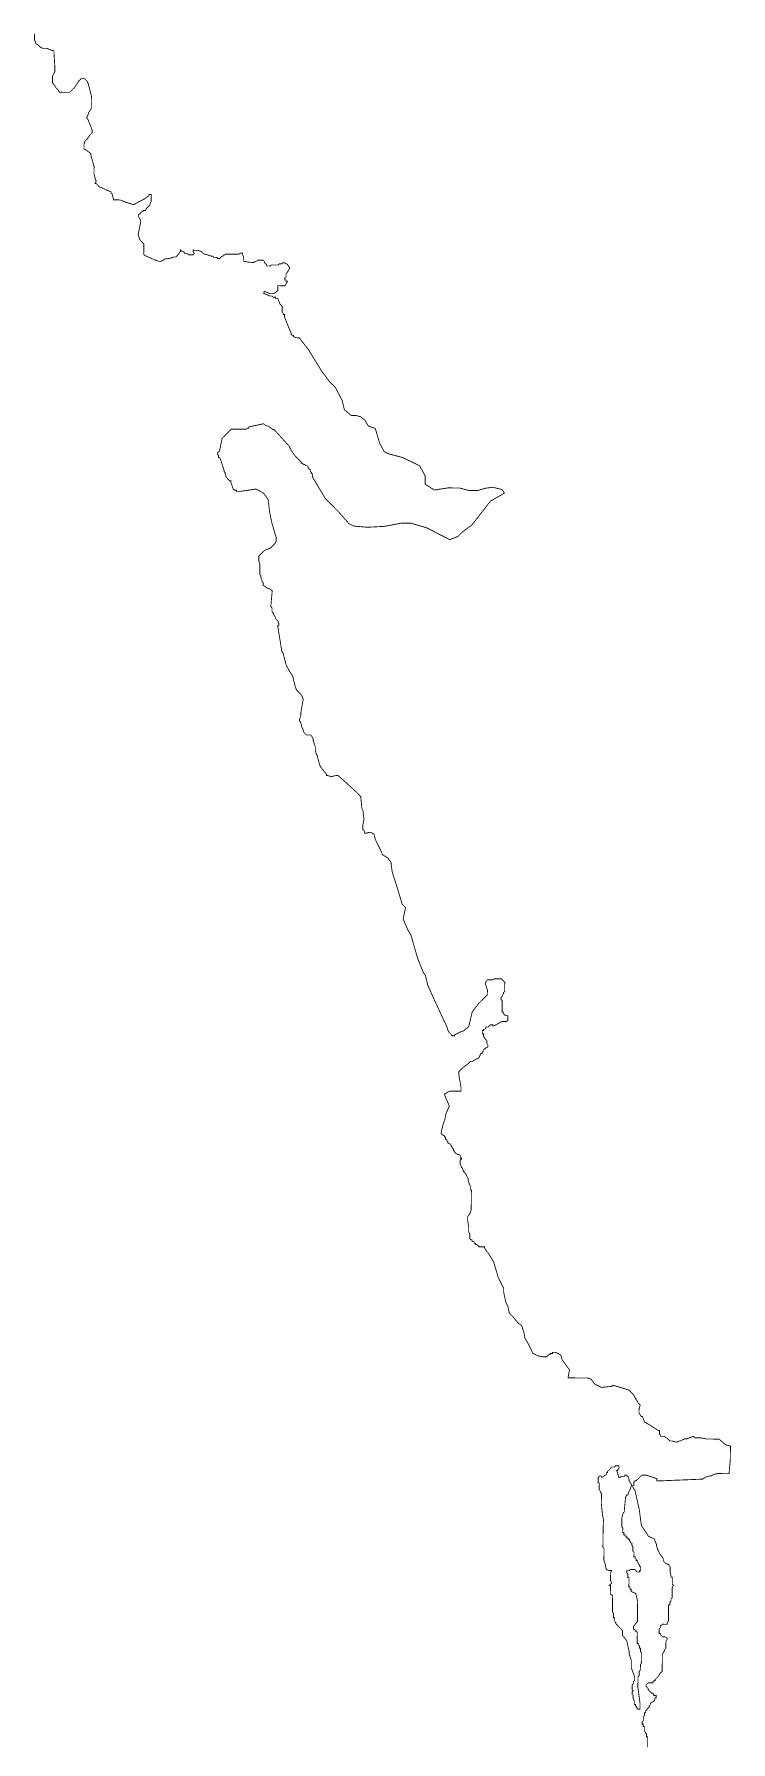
# Model space of a CAD drawing. Header units: metres. Extents: x 290190 to 339802, y 1811045 to 1991312.
# Drawn here: x 299107 to 301543, y 1962817 to 1968781 of the extents above; entities that cross this region are included whole.
import ezdxf

# ---------------------------------------------------------------- set-up
doc = ezdxf.new("R2010")
doc.units = ezdxf.units.M
doc.header["$MEASUREMENT"] = 0
doc.layers.add('HAZARDS LINE', color=1, linetype='Continuous')

msp = doc.modelspace()

# ---------------------------------------------------------------- linework, layer by layer
at = {"layer": 'HAZARDS LINE', "lineweight": 18}
msp.add_lwpolyline([(301251.9, 1962798.5, 3.01, 3.01, 0), (301252.3, 1962834.7, 3.01, 3.01, 0), (301248.3, 1962834.7, 3.01, 3.01, 0), (301248.4, 1962846.8, 3.01, 3.01, 0), (301244.4, 1962846.8, 3.01, 3.01, 0), (301244.4, 1962850.9, 3.01, 3.01, 0), (301240.5, 1962854.9, 3.01, 3.01, 0), (301240.6, 1962871, 3.01, 3.01, 0), (301236.6, 1962871, 3.01, 3.01, 0), (301236.7, 1962879.1, 3.01, 3.01, 0), (301232.7, 1962879.1, 3.01, 3.01, 0), (301232.8, 1962887.1, 3.01, 3.01, 0), (301236.8, 1962891.1, 3.01, 3.01, 0), (301236.9, 1962903.2, 3.01, 3.01, 0), (301241, 1962911.2, 3.01, 3.01, 0), (301241.1, 1962919.2, 3.01, 3.01, 0), (301245.1, 1962919.2, 3.01, 3.01, 0), (301245.2, 1962927.2, 3.01, 3.01, 0), (301249.2, 1962927.1, 3.01, 3.01, 0), (301249.3, 1962931.2, 3.01, 3.01, 0), (301253.3, 1962935.1, 3.01, 3.01, 0), (301257.4, 1962939.1, 3.01, 3.01, 0), (301257.4, 1962943.1, 3.01, 3.01, 0), (301261.5, 1962947.1, 3.01, 3.01, 0), (301261.5, 1962951.1, 3.01, 3.01, 0), (301265.6, 1962955.1, 3.01, 3.01, 0), (301273.7, 1962959, 3.01, 3.01, 0), (301277.8, 1962967, 3.01, 3.01, 0), (301277.8, 1962971.1, 3.01, 3.01, 0), (301281.8, 1962971, 3.01, 3.01, 0), (301281.9, 1962979, 3.01, 3.01, 0), (301273.9, 1962979.1, 3.01, 3.01, 0), (301273.9, 1962983.1, 3.01, 3.01, 0), (301269.9, 1962987.2, 3.01, 3.01, 0), (301265.9, 1962987.2, 3.01, 3.01, 0), (301261.9, 1962991.3, 3.01, 3.01, 0), (301254, 1962999.4, 3.01, 3.01, 0), (301254, 1963003.4, 3.01, 3.01, 0), (301250, 1963007.5, 3.01, 3.01, 0), (301246.1, 1963011.6, 3.01, 3.01, 0), (301246.1, 1963015.6, 3.01, 3.01, 0), (301250.2, 1963019.5, 3.01, 3.01, 0), (301254.2, 1963023.5, 3.01, 3.01, 0), (301270.3, 1963023.4, 3.01, 3.01, 0), (301270.3, 1963027.4, 3.01, 3.01, 0), (301274.4, 1963027.3, 3.01, 3.01, 0), (301274.4, 1963031.4, 3.01, 3.01, 0), (301278.4, 1963031.3, 3.01, 3.01, 0), (301278.5, 1963035.3, 3.01, 3.01, 0), (301286.6, 1963043.3, 3.01, 3.01, 0), (301290.6, 1963047.3, 3.01, 3.01, 0), (301294.7, 1963055.3, 3.01, 3.01, 0), (301302.8, 1963063.2, 3.01, 3.01, 0), (301303.5, 1963123.5, 3.01, 3.01, 0), (301307.6, 1963131.5, 3.01, 3.01, 0), (301311.6, 1963135.4, 3.01, 3.01, 0), (301311.6, 1963139.5, 3.01, 3.01, 0), (301315.7, 1963143.4, 3.01, 3.01, 0), (301316, 1963167.5, 3.01, 3.01, 0), (301320.1, 1963175.5, 3.01, 3.01, 0), (301320.1, 1963179.6, 3.01, 3.01, 0), (301316.1, 1963183.6, 3.01, 3.01, 0), (301304.1, 1963183.7, 3.01, 3.01, 0), (301296.1, 1963191.8, 3.01, 3.01, 0), (301296.2, 1963195.9, 3.01, 3.01, 0), (301292.1, 1963195.9, 3.01, 3.01, 0), (301292.3, 1963212, 3.01, 3.01, 0), (301296.4, 1963216, 3.01, 3.01, 0), (301296.4, 1963224, 3.01, 3.01, 0), (301300.5, 1963223.9, 3.01, 3.01, 0), (301304.5, 1963227.9, 3.01, 3.01, 0), (301320.6, 1963227.8, 3.01, 3.01, 0), (301320.6, 1963231.8, 3.01, 3.01, 0), (301324.7, 1963239.8, 3.01, 3.01, 0), (301325.3, 1963296, 3.01, 3.01, 0), (301329.3, 1963296, 3.01, 3.01, 0), (301329.4, 1963304, 3.01, 3.01, 0), (301333.4, 1963308, 3.01, 3.01, 0), (301333.5, 1963316, 3.01, 3.01, 0), (301337.6, 1963320, 3.01, 3.01, 0), (301338, 1963356.2, 3.01, 3.01, 0), (301342.1, 1963364.1, 3.01, 3.01, 0), (301338.1, 1963368.2, 3.01, 3.01, 0), (301338.3, 1963392.3, 3.01, 3.01, 0), (301334.3, 1963392.4, 3.01, 3.01, 0), (301330.5, 1963412.5, 3.01, 3.01, 0), (301330.7, 1963428.6, 3.01, 3.01, 0), (301326.7, 1963432.6, 3.01, 3.01, 0), (301326.7, 1963436.6, 3.01, 3.01, 0), (301322.7, 1963436.7, 3.01, 3.01, 0), (301314.7, 1963440.8, 3.01, 3.01, 0), (301310.7, 1963444.8, 3.01, 3.01, 0), (301306.8, 1963448.9, 3.01, 3.01, 0), (301306.8, 1963456.9, 3.01, 3.01, 0), (301295, 1963473.1, 3.01, 3.01, 0), (301287.1, 1963489.3, 3.01, 3.01, 0), (301283.2, 1963501.4, 3.01, 3.01, 0), (301283.2, 1963505.4, 3.01, 3.01, 0), (301275.4, 1963525.5, 3.01, 3.01, 0), (301254.8, 1963535.2, 3.01, 3.01, 0), (301248.5, 1963545.7, 3.01, 3.01, 0), (301230.2, 1963572.4, 3.01, 3.01, 0), (301222.7, 1963628.6, 3.01, 3.01, 0), (301207.4, 1963696.8, 3.01, 3.01, 0), (301203.4, 1963700.9, 3.01, 3.01, 0), (301199.5, 1963709, 3.01, 3.01, 0), (301199.5, 1963713, 3.01, 3.01, 0), (301203.5, 1963712.9, 3.01, 3.01, 0), (301203.6, 1963724.9, 3.01, 3.01, 0), (301207.7, 1963728.9, 3.01, 3.01, 0), (301211.7, 1963728.9, 3.01, 3.01, 0), (301215.7, 1963732.8, 3.01, 3.01, 0), (301231.9, 1963748.7, 3.01, 3.01, 0), (301247.9, 1963748.6, 3.01, 3.01, 0), (301259.9, 1963744.5, 3.01, 3.01, 0), (301283.9, 1963736.2, 3.01, 3.01, 0), (301283.8, 1963728.2, 3.01, 3.01, 0), (301444.2, 1963734.7, 3.01, 3.01, 0), (301456.3, 1963742.6, 3.01, 3.01, 0), (301472.4, 1963746.4, 3.01, 3.01, 0), (301476.4, 1963746.4, 3.01, 3.01, 0), (301480.4, 1963750.4, 3.01, 3.01, 0), (301496.5, 1963754.2, 3.01, 3.01, 0), (301536.6, 1963753.8, 3.01, 3.01, 0), (301541.1, 1963805.9, 3.01, 3.01, 0), (301541.5, 1963850, 3.01, 3.01, 0), (301525.5, 1963854.2, 3.01, 3.01, 0), (301501.6, 1963874.4, 3.01, 3.01, 0), (301457.6, 1963874.9, 3.01, 3.01, 0), (301437.6, 1963879.1, 3.01, 3.01, 0), (301417.5, 1963879.2, 3.01, 3.01, 0), (301413.5, 1963883.3, 3.01, 3.01, 0), (301409.5, 1963883.3, 3.01, 3.01, 0), (301389.4, 1963875.5, 3.01, 3.01, 0), (301381.4, 1963875.6, 3.01, 3.01, 0), (301365.3, 1963867.7, 3.01, 3.01, 0), (301361.3, 1963867.8, 3.01, 3.01, 0), (301353.2, 1963863.8, 3.01, 3.01, 0), (301337.2, 1963868, 3.01, 3.01, 0), (301329.2, 1963868.1, 3.01, 3.01, 0), (301321.3, 1963876.2, 3.01, 3.01, 0), (301309.3, 1963884.3, 3.01, 3.01, 0), (301297.3, 1963884.4, 3.01, 3.01, 0), (301297.4, 1963888.4, 3.01, 3.01, 0), (301293.4, 1963892.5, 3.01, 3.01, 0), (301293.5, 1963904.5, 3.01, 3.01, 0), (301289.5, 1963904.5, 3.01, 3.01, 0), (301257.6, 1963924.9, 3.01, 3.01, 0), (301249.7, 1963928.9, 3.01, 3.01, 0), (301245.7, 1963933, 3.01, 3.01, 0), (301241.7, 1963933, 3.01, 3.01, 0), (301233.8, 1963953.1, 3.01, 3.01, 0), (301229.8, 1963953.2, 3.01, 3.01, 0), (301221.9, 1963965.3, 3.01, 3.01, 0), (301222.1, 1963981.3, 3.01, 3.01, 0), (301226.2, 1963993.3, 3.01, 3.01, 0), (301218.3, 1964001.4, 3.01, 3.01, 0), (301214.3, 1964009.5, 3.01, 3.01, 0), (301210.4, 1964013.5, 3.01, 3.01, 0), (301210.4, 1964017.5, 3.01, 3.01, 0), (301206.4, 1964021.6, 3.01, 3.01, 0), (301202.5, 1964029.6, 3.01, 3.01, 0), (301198.5, 1964033.7, 3.01, 3.01, 0), (301190.6, 1964041.8, 3.01, 3.01, 0), (301186.6, 1964045.8, 3.01, 3.01, 0), (301130.9, 1964062.6, 3.01, 3.01, 0), (301126.8, 1964058.6, 3.01, 3.01, 0), (301090.6, 1964055, 3.01, 3.01, 0), (301066.6, 1964067.3, 3.01, 3.01, 0), (301054.7, 1964083.5, 3.01, 3.01, 0), (301046.7, 1964087.6, 3.01, 3.01, 0), (300974.4, 1964088.4, 3.01, 3.01, 0), (300974.5, 1964092.4, 3.01, 3.01, 0), (300978.7, 1964116.5, 3.01, 3.01, 0), (300955, 1964148.9, 3.01, 3.01, 0), (300951, 1964157, 3.01, 3.01, 0), (300951.1, 1964161, 3.01, 3.01, 0), (300947.2, 1964169.1, 3.01, 3.01, 0), (300931.2, 1964177.3, 3.01, 3.01, 0), (300919.1, 1964177.5, 3.01, 3.01, 0), (300919.1, 1964173.5, 3.01, 3.01, 0), (300911, 1964173.5, 3.01, 3.01, 0), (300911, 1964169.5, 3.01, 3.01, 0), (300907, 1964169.6, 3.01, 3.01, 0), (300902.9, 1964165.6, 3.01, 3.01, 0), (300898.8, 1964161.6, 3.01, 3.01, 0), (300886.8, 1964161.7, 3.01, 3.01, 0), (300866.7, 1964166, 3.01, 3.01, 0), (300850.8, 1964174.2, 3.01, 3.01, 0), (300835, 1964206.5, 3.01, 3.01, 0), (300823.2, 1964226.8, 3.01, 3.01, 0), (300819.4, 1964246.9, 3.01, 3.01, 0), (300815.5, 1964259, 3.01, 3.01, 0), (300811.6, 1964271.1, 3.01, 3.01, 0), (300799.7, 1964279.3, 3.01, 3.01, 0), (300779.8, 1964303.6, 3.01, 3.01, 0), (300767.9, 1964315.8, 3.01, 3.01, 0), (300764.1, 1964336, 3.01, 3.01, 0), (300756.3, 1964352.1, 3.01, 3.01, 0), (300748.6, 1964388.4, 3.01, 3.01, 0), (300748.8, 1964400.5, 3.01, 3.01, 0), (300740.9, 1964416.6, 3.01, 3.01, 0), (300729.1, 1964440.9, 3.01, 3.01, 0), (300713.6, 1964493.3, 3.01, 3.01, 0), (300693.9, 1964525.7, 3.01, 3.01, 0), (300689.9, 1964529.7, 3.01, 3.01, 0), (300682, 1964541.9, 3.01, 3.01, 0), (300682, 1964545.9, 3.01, 3.01, 0), (300661.9, 1964546.1, 3.01, 3.01, 0), (300662, 1964550.1, 3.01, 3.01, 0), (300658, 1964550.2, 3.01, 3.01, 0), (300654, 1964554.3, 3.01, 3.01, 0), (300650, 1964554.3, 3.01, 3.01, 0), (300650, 1964558.3, 3.01, 3.01, 0), (300646, 1964558.4, 3.01, 3.01, 0), (300646, 1964562.4, 3.01, 3.01, 0), (300638, 1964566.5, 3.01, 3.01, 0), (300638.1, 1964570.5, 3.01, 3.01, 0), (300634.1, 1964570.6, 3.01, 3.01, 0), (300630.1, 1964574.6, 3.01, 3.01, 0), (300630.3, 1964590.7, 3.01, 3.01, 0), (300626.3, 1964598.8, 3.01, 3.01, 0), (300626.5, 1964614.9, 3.01, 3.01, 0), (300622.8, 1964639, 3.01, 3.01, 0), (300622.9, 1964651.1, 3.01, 3.01, 0), (300631.1, 1964663, 3.01, 3.01, 0), (300635.2, 1964675.1, 3.01, 3.01, 0), (300636, 1964743.4, 3.01, 3.01, 0), (300632, 1964747.5, 3.01, 3.01, 0), (300632.1, 1964759.5, 3.01, 3.01, 0), (300628.2, 1964763.6, 3.01, 3.01, 0), (300628.2, 1964767.6, 3.01, 3.01, 0), (300624.3, 1964779.7, 3.01, 3.01, 0), (300624.4, 1964783.7, 3.01, 3.01, 0), (300616.5, 1964799.9, 3.01, 3.01, 0), (300612.5, 1964803.9, 3.01, 3.01, 0), (300612.6, 1964808, 3.01, 3.01, 0), (300608.6, 1964808, 3.01, 3.01, 0), (300604.7, 1964820.1, 3.01, 3.01, 0), (300600.7, 1964824.2, 3.01, 3.01, 0), (300600.7, 1964828.2, 3.01, 3.01, 0), (300596.8, 1964832.3, 3.01, 3.01, 0), (300597, 1964852.4, 3.01, 3.01, 0), (300601, 1964852.3, 3.01, 3.01, 0), (300601, 1964856.3, 3.01, 3.01, 0), (300597, 1964856.4, 3.01, 3.01, 0), (300597.1, 1964864.4, 3.01, 3.01, 0), (300593.1, 1964868.5, 3.01, 3.01, 0), (300589.1, 1964868.5, 3.01, 3.01, 0), (300581.1, 1964872.6, 3.01, 3.01, 0), (300577.2, 1964876.7, 3.01, 3.01, 0), (300577.2, 1964880.7, 3.01, 3.01, 0), (300573.2, 1964880.8, 3.01, 3.01, 0), (300573.3, 1964888.8, 3.01, 3.01, 0), (300569.3, 1964888.8, 3.01, 3.01, 0), (300569.3, 1964892.9, 3.01, 3.01, 0), (300565.3, 1964896.9, 3.01, 3.01, 0), (300565.4, 1964900.9, 3.01, 3.01, 0), (300561.4, 1964905, 3.01, 3.01, 0), (300553.4, 1964909.1, 3.01, 3.01, 0), (300553.4, 1964913.1, 3.01, 3.01, 0), (300549.5, 1964917.2, 3.01, 3.01, 0), (300549.5, 1964921.2, 3.01, 3.01, 0), (300545.5, 1964921.3, 3.01, 3.01, 0), (300545.6, 1964929.3, 3.01, 3.01, 0), (300541.6, 1964929.4, 3.01, 3.01, 0), (300541.6, 1964933.4, 3.01, 3.01, 0), (300533.6, 1964937.5, 3.01, 3.01, 0), (300529.6, 1964941.5, 3.01, 3.01, 0), (300533.9, 1964961.6, 3.01, 3.01, 0), (300538.1, 1964977.6, 3.01, 3.01, 0), (300542.2, 1964985.6, 3.01, 3.01, 0), (300546.5, 1965009.7, 3.01, 3.01, 0), (300558.8, 1965037.7, 3.01, 3.01, 0), (300543.2, 1965074.1, 3.01, 3.01, 0), (300543.3, 1965082.1, 3.01, 3.01, 0), (300547.3, 1965082, 3.01, 3.01, 0), (300551.3, 1965086, 3.01, 3.01, 0), (300563.4, 1965089.9, 3.01, 3.01, 0), (300587.5, 1965089.6, 3.01, 3.01, 0), (300599.6, 1965089.5, 3.01, 3.01, 0), (300599.6, 1965093.5, 3.01, 3.01, 0), (300599.7, 1965097.5, 3.01, 3.01, 0), (300599.7, 1965101.6, 3.01, 3.01, 0), (300592.2, 1965145.9, 3.01, 3.01, 0), (300592.2, 1965149.9, 3.01, 3.01, 0), (300592.3, 1965153.9, 3.01, 3.01, 0), (300592.3, 1965157.9, 3.01, 3.01, 0), (300596.4, 1965161.9, 3.01, 3.01, 0), (300600.4, 1965165.9, 3.01, 3.01, 0), (300604.5, 1965169.9, 3.01, 3.01, 0), (300608.6, 1965173.8, 3.01, 3.01, 0), (300624.8, 1965185.7, 3.01, 3.01, 0), (300628.8, 1965189.7, 3.01, 3.01, 0), (300632.9, 1965193.7, 3.01, 3.01, 0), (300636.9, 1965193.6, 3.01, 3.01, 0), (300640.9, 1965193.6, 3.01, 3.01, 0), (300645, 1965197.5, 3.01, 3.01, 0), (300661.2, 1965205.4, 3.01, 3.01, 0), (300669.4, 1965221.4, 3.01, 3.01, 0), (300673.4, 1965221.4, 3.01, 3.01, 0), (300673.5, 1965225.4, 3.01, 3.01, 0), (300677.5, 1965229.3, 3.01, 3.01, 0), (300677.6, 1965233.4, 3.01, 3.01, 0), (300681.6, 1965237.3, 3.01, 3.01, 0), (300685.6, 1965237.3, 3.01, 3.01, 0), (300685.7, 1965241.3, 3.01, 3.01, 0), (300689.7, 1965241.3, 3.01, 3.01, 0), (300693.8, 1965245.2, 3.01, 3.01, 0), (300693.8, 1965249.3, 3.01, 3.01, 0), (300689.9, 1965257.3, 3.01, 3.01, 0), (300689.9, 1965261.4, 3.01, 3.01, 0), (300690, 1965265.4, 3.01, 3.01, 0), (300686, 1965269.5, 3.01, 3.01, 0), (300678.1, 1965281.6, 3.01, 3.01, 0), (300678.1, 1965285.6, 3.01, 3.01, 0), (300678.2, 1965289.6, 3.01, 3.01, 0), (300674.2, 1965289.7, 3.01, 3.01, 0), (300674.2, 1965293.7, 3.01, 3.01, 0), (300674.2, 1965297.7, 3.01, 3.01, 0), (300674.3, 1965301.7, 3.01, 3.01, 0), (300678.3, 1965301.7, 3.01, 3.01, 0), (300678.4, 1965305.7, 3.01, 3.01, 0), (300682.4, 1965305.7, 3.01, 3.01, 0), (300686.4, 1965309.6, 3.01, 3.01, 0), (300686.5, 1965313.7, 3.01, 3.01, 0), (300690.5, 1965313.6, 3.01, 3.01, 0), (300694.5, 1965313.6, 3.01, 3.01, 0), (300702.6, 1965321.5, 3.01, 3.01, 0), (300706.7, 1965321.5, 3.01, 3.01, 0), (300710.7, 1965321.4, 3.01, 3.01, 0), (300710.6, 1965317.4, 3.01, 3.01, 0), (300714.7, 1965317.4, 3.01, 3.01, 0), (300743, 1965333.1, 3.01, 3.01, 0), (300751, 1965333.1, 3.01, 3.01, 0), (300755, 1965333, 3.01, 3.01, 0), (300759, 1965333, 3.01, 3.01, 0), (300763.1, 1965336.9, 3.01, 3.01, 0), (300763.2, 1965341, 3.01, 3.01, 0), (300763.3, 1965353, 3.01, 3.01, 0), (300759.3, 1965353.1, 3.01, 3.01, 0), (300755.2, 1965353.1, 3.01, 3.01, 0), (300751.3, 1965357.2, 3.01, 3.01, 0), (300747.3, 1965361.2, 3.01, 3.01, 0), (300747.3, 1965365.3, 3.01, 3.01, 0), (300743.3, 1965365.3, 3.01, 3.01, 0), (300743.4, 1965369.3, 3.01, 3.01, 0), (300743.4, 1965373.3, 3.01, 3.01, 0), (300743.5, 1965377.4, 3.01, 3.01, 0), (300743.5, 1965381.4, 3.01, 3.01, 0), (300743.5, 1965385.4, 3.01, 3.01, 0), (300743.8, 1965405.5, 3.01, 3.01, 0), (300739.8, 1965409.6, 3.01, 3.01, 0), (300739.9, 1965417.6, 3.01, 3.01, 0), (300743.9, 1965421.6, 3.01, 3.01, 0), (300744, 1965425.6, 3.01, 3.01, 0), (300748.1, 1965429.6, 3.01, 3.01, 0), (300748.1, 1965433.6, 3.01, 3.01, 0), (300752.2, 1965437.6, 3.01, 3.01, 0), (300752.4, 1965461.7, 3.01, 3.01, 0), (300752.5, 1965465.7, 3.01, 3.01, 0), (300752.5, 1965469.7, 3.01, 3.01, 0), (300740.6, 1965481.9, 3.01, 3.01, 0), (300736.6, 1965482, 3.01, 3.01, 0), (300732.6, 1965482, 3.01, 3.01, 0), (300728.5, 1965482, 3.01, 3.01, 0), (300716.5, 1965482.2, 3.01, 3.01, 0), (300708.4, 1965478.2, 3.01, 3.01, 0), (300704.4, 1965478.3, 3.01, 3.01, 0), (300700.4, 1965478.3, 3.01, 3.01, 0), (300692.3, 1965478.4, 3.01, 3.01, 0), (300688.3, 1965474.4, 3.01, 3.01, 0), (300684.2, 1965466.4, 3.01, 3.01, 0), (300688, 1965454.3, 3.01, 3.01, 0), (300691.9, 1965442.2, 3.01, 3.01, 0), (300691.9, 1965438.2, 3.01, 3.01, 0), (300691.8, 1965434.2, 3.01, 3.01, 0), (300691.8, 1965430.2, 3.01, 3.01, 0), (300691.7, 1965426.2, 3.01, 3.01, 0), (300663.3, 1965398.3, 3.01, 3.01, 0), (300638.8, 1965366.5, 3.01, 3.01, 0), (300626.2, 1965314.3, 3.01, 3.01, 0), (300605.9, 1965298.5, 3.01, 3.01, 0), (300601.9, 1965298.5, 3.01, 3.01, 0), (300577.7, 1965286.7, 3.01, 3.01, 0), (300577.6, 1965282.7, 3.01, 3.01, 0), (300573.6, 1965282.8, 3.01, 3.01, 0), (300569.6, 1965282.8, 3.01, 3.01, 0), (300557.7, 1965295, 3.01, 3.01, 0), (300553.7, 1965303.1, 3.01, 3.01, 0), (300549.8, 1965315.2, 3.01, 3.01, 0), (300502.7, 1965416.2, 3.01, 3.01, 0), (300483.1, 1965460.6, 3.01, 3.01, 0), (300479.3, 1965476.8, 3.01, 3.01, 0), (300475.4, 1965492.9, 3.01, 3.01, 0), (300467.5, 1965505, 3.01, 3.01, 0), (300448, 1965553.5, 3.01, 3.01, 0), (300424.7, 1965634.1, 3.01, 3.01, 0), (300412.9, 1965654.4, 3.01, 3.01, 0), (300397.2, 1965690.7, 3.01, 3.01, 0), (300405.7, 1965730.8, 3.01, 3.01, 0), (300393.8, 1965743, 3.01, 3.01, 0), (300374.4, 1965807.5, 3.01, 3.01, 0), (300358.9, 1965856, 3.01, 3.01, 0), (300355.2, 1965884.1, 3.01, 3.01, 0), (300355.2, 1965888.2, 3.01, 3.01, 0), (300343.3, 1965904.4, 3.01, 3.01, 0), (300323.4, 1965916.6, 3.01, 3.01, 0), (300323.4, 1965920.7, 3.01, 3.01, 0), (300307.7, 1965953, 3.01, 3.01, 0), (300299.8, 1965969.2, 3.01, 3.01, 0), (300296, 1965985.3, 3.01, 3.01, 0), (300292, 1965989.4, 3.01, 3.01, 0), (300284, 1965993.5, 3.01, 3.01, 0), (300280, 1965993.5, 3.01, 3.01, 0), (300263.9, 1965989.7, 3.01, 3.01, 0), (300260, 1966001.8, 3.01, 3.01, 0), (300256, 1966001.8, 3.01, 3.01, 0), (300256.1, 1966009.8, 3.01, 3.01, 0), (300256.2, 1966017.9, 3.01, 3.01, 0), (300260.4, 1966037.9, 3.01, 3.01, 0), (300256.7, 1966070.1, 3.01, 3.01, 0), (300252.8, 1966078.2, 3.01, 3.01, 0), (300249.2, 1966118.5, 3.01, 3.01, 0), (300245.2, 1966122.5, 3.01, 3.01, 0), (300233.3, 1966134.7, 3.01, 3.01, 0), (300197.5, 1966167.3, 3.01, 3.01, 0), (300169.6, 1966191.7, 3.01, 3.01, 0), (300165.6, 1966191.7, 3.01, 3.01, 0), (300161.6, 1966191.8, 3.01, 3.01, 0), (300145.5, 1966187.9, 3.01, 3.01, 0), (300133.5, 1966192.1, 3.01, 3.01, 0), (300129.5, 1966192.1, 3.01, 3.01, 0), (300129.5, 1966196.2, 3.01, 3.01, 0), (300109.7, 1966220.5, 3.01, 3.01, 0), (300105.7, 1966228.6, 3.01, 3.01, 0), (300098, 1966256.8, 3.01, 3.01, 0), (300098.1, 1966260.8, 3.01, 3.01, 0), (300094.1, 1966264.9, 3.01, 3.01, 0), (300090.2, 1966281, 3.01, 3.01, 0), (300090.4, 1966293.1, 3.01, 3.01, 0), (300086.4, 1966301.2, 3.01, 3.01, 0), (300086.5, 1966305.2, 3.01, 3.01, 0), (300082.6, 1966313.3, 3.01, 3.01, 0), (300082.7, 1966321.3, 3.01, 3.01, 0), (300074.7, 1966333.4, 3.01, 3.01, 0), (300070.7, 1966333.5, 3.01, 3.01, 0), (300066.7, 1966333.5, 3.01, 3.01, 0), (300062.7, 1966333.6, 3.01, 3.01, 0), (300058.7, 1966333.6, 3.01, 3.01, 0), (300050.7, 1966341.7, 3.01, 3.01, 0), (300046.8, 1966353.9, 3.01, 3.01, 0), (300042.9, 1966361.9, 3.01, 3.01, 0), (300039.1, 1966378.1, 3.01, 3.01, 0), (300035.1, 1966382.1, 3.01, 3.01, 0), (300035.1, 1966386.1, 3.01, 3.01, 0), (300035.2, 1966390.2, 3.01, 3.01, 0), (300039.2, 1966394.1, 3.01, 3.01, 0), (300039.4, 1966410.2, 3.01, 3.01, 0), (300048, 1966458.4, 3.01, 3.01, 0), (300044.1, 1966466.4, 3.01, 3.01, 0), (300044.1, 1966470.5, 3.01, 3.01, 0), (300036.2, 1966478.6, 3.01, 3.01, 0), (300024.2, 1966490.8, 3.01, 3.01, 0), (300020.3, 1966502.9, 3.01, 3.01, 0), (300012.6, 1966531.1, 3.01, 3.01, 0), (300012.7, 1966535.1, 3.01, 3.01, 0), (300008.7, 1966543.2, 3.01, 3.01, 0), (300000.8, 1966555.4, 3.01, 3.01, 0), (299989, 1966575.6, 3.01, 3.01, 0), (299977.4, 1966619.9, 3.01, 3.01, 0), (299973.5, 1966624, 3.01, 3.01, 0), (299958.4, 1966716.6, 3.01, 3.01, 0), (299962.4, 1966716.6, 3.01, 3.01, 0), (299962.5, 1966724.6, 3.01, 3.01, 0), (299958.6, 1966732.7, 3.01, 3.01, 0), (299950.6, 1966740.8, 3.01, 3.01, 0), (299950.7, 1966744.8, 3.01, 3.01, 0), (299942.8, 1966757, 3.01, 3.01, 0), (299942.8, 1966761, 3.01, 3.01, 0), (299938.8, 1966765.1, 3.01, 3.01, 0), (299939, 1966777.1, 3.01, 3.01, 0), (299935, 1966781.2, 3.01, 3.01, 0), (299935, 1966785.2, 3.01, 3.01, 0), (299939.6, 1966837.4, 3.01, 3.01, 0), (299927.7, 1966845.6, 3.01, 3.01, 0), (299923.6, 1966845.6, 3.01, 3.01, 0), (299911.7, 1966853.8, 3.01, 3.01, 0), (299907.7, 1966857.9, 3.01, 3.01, 0), (299907.7, 1966861.9, 3.01, 3.01, 0), (299907.8, 1966865.9, 3.01, 3.01, 0), (299903.8, 1966870, 3.01, 3.01, 0), (299903.9, 1966874, 3.01, 3.01, 0), (299899.9, 1966882.1, 3.01, 3.01, 0), (299900, 1966890.1, 3.01, 3.01, 0), (299896, 1966894.2, 3.01, 3.01, 0), (299896.1, 1966898.2, 3.01, 3.01, 0), (299896.1, 1966902.2, 3.01, 3.01, 0), (299896.2, 1966910.3, 3.01, 3.01, 0), (299896.3, 1966914.3, 3.01, 3.01, 0), (299896.4, 1966922.3, 3.01, 3.01, 0), (299896.4, 1966926.3, 3.01, 3.01, 0), (299896.4, 1966930.4, 3.01, 3.01, 0), (299892.6, 1966942.5, 3.01, 3.01, 0), (299892.6, 1966946.5, 3.01, 3.01, 0), (299892.6, 1966950.5, 3.01, 3.01, 0), (299892.7, 1966958.5, 3.01, 3.01, 0), (299896.8, 1966962.5, 3.01, 3.01, 0), (299900.9, 1966966.5, 3.01, 3.01, 0), (299913.1, 1966978.4, 3.01, 3.01, 0), (299933.2, 1966986.2, 3.01, 3.01, 0), (299945.4, 1966998.2, 3.01, 3.01, 0), (299949.5, 1967002.1, 3.01, 3.01, 0), (299953.6, 1967010.1, 3.01, 3.01, 0), (299953.6, 1967014.2, 3.01, 3.01, 0), (299953.7, 1967018.2, 3.01, 3.01, 0), (299953.7, 1967022.2, 3.01, 3.01, 0), (299938.2, 1967074.6, 3.01, 3.01, 0), (299930.6, 1967110.9, 3.01, 3.01, 0), (299926.9, 1967143.1, 3.01, 3.01, 0), (299927, 1967151.1, 3.01, 3.01, 0), (299923.1, 1967159.2, 3.01, 3.01, 0), (299911.2, 1967175.4, 3.01, 3.01, 0), (299907.2, 1967179.5, 3.01, 3.01, 0), (299891.2, 1967187.7, 3.01, 3.01, 0), (299883.3, 1967191.8, 3.01, 3.01, 0), (299879.2, 1967191.9, 3.01, 3.01, 0), (299855.1, 1967188.1, 3.01, 3.01, 0), (299826.9, 1967184.4, 3.01, 3.01, 0), (299814.8, 1967184.5, 3.01, 3.01, 0), (299814.9, 1967188.5, 3.01, 3.01, 0), (299806.9, 1967188.6, 3.01, 3.01, 0), (299802.9, 1967192.7, 3.01, 3.01, 0), (299795.1, 1967216.9, 3.01, 3.01, 0), (299795.2, 1967220.9, 3.01, 3.01, 0), (299791.1, 1967221, 3.01, 3.01, 0), (299779.2, 1967233.2, 3.01, 3.01, 0), (299775.3, 1967245.3, 3.01, 3.01, 0), (299775.4, 1967249.3, 3.01, 3.01, 0), (299771.4, 1967253.3, 3.01, 3.01, 0), (299771.4, 1967257.4, 3.01, 3.01, 0), (299759.8, 1967293.7, 3.01, 3.01, 0), (299755.9, 1967301.8, 3.01, 3.01, 0), (299751.8, 1967301.8, 3.01, 3.01, 0), (299751.9, 1967305.8, 3.01, 3.01, 0), (299751.9, 1967309.8, 3.01, 3.01, 0), (299747.9, 1967313.9, 3.01, 3.01, 0), (299748, 1967317.9, 3.01, 3.01, 0), (299752.1, 1967321.9, 3.01, 3.01, 0), (299756.1, 1967325.9, 3.01, 3.01, 0), (299756.2, 1967329.9, 3.01, 3.01, 0), (299764.6, 1967370, 3.01, 3.01, 0), (299797.1, 1967401.8, 3.01, 3.01, 0), (299805.2, 1967401.7, 3.01, 3.01, 0), (299809.2, 1967401.7, 3.01, 3.01, 0), (299817.2, 1967401.6, 3.01, 3.01, 0), (299829.3, 1967401.4, 3.01, 3.01, 0), (299837.3, 1967401.4, 3.01, 3.01, 0), (299841.4, 1967401.3, 3.01, 3.01, 0), (299845.4, 1967401.3, 3.01, 3.01, 0), (299849.4, 1967401.2, 3.01, 3.01, 0), (299853.5, 1967405.2, 3.01, 3.01, 0), (299857.5, 1967405.1, 3.01, 3.01, 0), (299857.5, 1967409.2, 3.01, 3.01, 0), (299909.9, 1967420.6, 3.01, 3.01, 0), (299913.9, 1967416.6, 3.01, 3.01, 0), (299921.9, 1967412.5, 3.01, 3.01, 0), (299925.9, 1967412.4, 3.01, 3.01, 0), (299941.8, 1967400.2, 3.01, 3.01, 0), (299945.8, 1967400.2, 3.01, 3.01, 0), (299953.8, 1967392, 3.01, 3.01, 0), (300001.4, 1967339.2, 3.01, 3.01, 0), (300001.4, 1967335.2, 3.01, 3.01, 0), (300005.4, 1967331.2, 3.01, 3.01, 0), (300005.3, 1967327.1, 3.01, 3.01, 0), (300009.3, 1967323.1, 3.01, 3.01, 0), (300017.2, 1967310.9, 3.01, 3.01, 0), (300041.1, 1967286.5, 3.01, 3.01, 0), (300041, 1967282.5, 3.01, 3.01, 0), (300045, 1967282.5, 3.01, 3.01, 0), (300049, 1967278.4, 3.01, 3.01, 0), (300053, 1967278.4, 3.01, 3.01, 0), (300057, 1967274.3, 3.01, 3.01, 0), (300061, 1967274.3, 3.01, 3.01, 0), (300065, 1967270.2, 3.01, 3.01, 0), (300064.9, 1967266.2, 3.01, 3.01, 0), (300068.9, 1967262.1, 3.01, 3.01, 0), (300072.9, 1967258.1, 3.01, 3.01, 0), (300072.8, 1967254, 3.01, 3.01, 0), (300076.8, 1967250, 3.01, 3.01, 0), (300076.8, 1967246, 3.01, 3.01, 0), (300080.8, 1967245.9, 3.01, 3.01, 0), (300080.8, 1967241.9, 3.01, 3.01, 0), (300080.7, 1967237.9, 3.01, 3.01, 0), (300080.7, 1967233.8, 3.01, 3.01, 0), (300124.1, 1967161, 3.01, 3.01, 0), (300175.7, 1967108.2, 3.01, 3.01, 0), (300207.5, 1967071.6, 3.01, 3.01, 0), (300223.5, 1967063.4, 3.01, 3.01, 0), (300271.7, 1967058.9, 3.01, 3.01, 0), (300332, 1967062.2, 3.01, 3.01, 0), (300392.4, 1967073.6, 3.01, 3.01, 0), (300424.6, 1967073.3, 3.01, 3.01, 0), (300480.6, 1967056.6, 3.01, 3.01, 0), (300528.6, 1967031.9, 3.01, 3.01, 0), (300560.6, 1967015.5, 3.01, 3.01, 0), (300588.8, 1967027.2, 3.01, 3.01, 0), (300605.1, 1967043.1, 3.01, 3.01, 0), (300637.5, 1967066.9, 3.01, 3.01, 0), (300678.3, 1967118.7, 3.01, 3.01, 0), (300702.7, 1967150.6, 3.01, 3.01, 0), (300731, 1967166.4, 3.01, 3.01, 0), (300751.3, 1967178.2, 3.01, 3.01, 0), (300743.4, 1967190.4, 3.01, 3.01, 0), (300711.3, 1967198.7, 3.01, 3.01, 0), (300683.1, 1967195, 3.01, 3.01, 0), (300658.9, 1967187.3, 3.01, 3.01, 0), (300626.8, 1967187.6, 3.01, 3.01, 0), (300594.7, 1967196, 3.01, 3.01, 0), (300554.5, 1967196.5, 3.01, 3.01, 0), (300506.2, 1967189, 3.01, 3.01, 0), (300474.3, 1967209.4, 3.01, 3.01, 0), (300474.6, 1967237.5, 3.01, 3.01, 0), (300454.9, 1967273.9, 3.01, 3.01, 0), (300394.9, 1967302.7, 3.01, 3.01, 0), (300346.8, 1967315.3, 3.01, 3.01, 0), (300330.9, 1967323.5, 3.01, 3.01, 0), (300315.1, 1967351.9, 3.01, 3.01, 0), (300303.5, 1967392.2, 3.01, 3.01, 0), (300299.6, 1967404.3, 3.01, 3.01, 0), (300275.6, 1967412.6, 3.01, 3.01, 0), (300263.7, 1967432.8, 3.01, 3.01, 0), (300247.8, 1967445.1, 3.01, 3.01, 0), (300231.8, 1967449.3, 3.01, 3.01, 0), (300215.7, 1967449.4, 3.01, 3.01, 0), (300191.8, 1967469.8, 3.01, 3.01, 0), (300184.1, 1967502, 3.01, 3.01, 0), (300160.5, 1967546.5, 3.01, 3.01, 0), (300140.6, 1967566.8, 3.01, 3.01, 0), (300112.9, 1967603.3, 3.01, 3.01, 0), (300093.1, 1967635.7, 3.01, 3.01, 0), (300065.5, 1967680.2, 3.01, 3.01, 0), (300033.8, 1967720.8, 3.01, 3.01, 0), (300029.8, 1967720.8, 3.01, 3.01, 0), (300021.7, 1967720.9, 3.01, 3.01, 0), (300013.7, 1967725, 3.01, 3.01, 0), (300013.8, 1967729, 3.01, 3.01, 0), (300009.8, 1967729.1, 3.01, 3.01, 0), (300005.8, 1967733.1, 3.01, 3.01, 0), (300005.8, 1967737.2, 3.01, 3.01, 0), (300001.9, 1967745.3, 3.01, 3.01, 0), (299982.3, 1967793.7, 3.01, 3.01, 0), (299982.4, 1967797.7, 3.01, 3.01, 0), (299982.4, 1967801.7, 3.01, 3.01, 0), (299978.4, 1967801.8, 3.01, 3.01, 0), (299978.5, 1967805.8, 3.01, 3.01, 0), (299974.5, 1967809.9, 3.01, 3.01, 0), (299974.6, 1967817.9, 3.01, 3.01, 0), (299974.7, 1967830, 3.01, 3.01, 0), (299966.8, 1967838.1, 3.01, 3.01, 0), (299958.9, 1967858.3, 3.01, 3.01, 0), (299954.9, 1967858.3, 3.01, 3.01, 0), (299950.9, 1967858.4, 3.01, 3.01, 0), (299950.9, 1967862.4, 3.01, 3.01, 0), (299946.9, 1967862.4, 3.01, 3.01, 0), (299942.9, 1967862.5, 3.01, 3.01, 0), (299938.9, 1967866.5, 3.01, 3.01, 0), (299934.9, 1967866.6, 3.01, 3.01, 0), (299930.9, 1967866.6, 3.01, 3.01, 0), (299922.9, 1967870.7, 3.01, 3.01, 0), (299910.9, 1967874.9, 3.01, 3.01, 0), (299906.9, 1967874.9, 3.01, 3.01, 0), (299910.9, 1967874.9, 3.01, 3.01, 0), (299910.9, 1967878.9, 3.01, 3.01, 0), (299911, 1967882.9, 3.01, 3.01, 0), (299923, 1967878.8, 3.01, 3.01, 0), (299931, 1967874.7, 3.01, 3.01, 0), (299943, 1967874.5, 3.01, 3.01, 0), (299951.1, 1967878.5, 3.01, 3.01, 0), (299959.3, 1967886.4, 3.01, 3.01, 0), (299959.4, 1967902.5, 3.01, 3.01, 0), (299963.4, 1967902.5, 3.01, 3.01, 0), (299979.5, 1967902.3, 3.01, 3.01, 0), (299983.5, 1967902.2, 3.01, 3.01, 0), (299987.6, 1967906.2, 3.01, 3.01, 0), (299987.6, 1967910.2, 3.01, 3.01, 0), (299991.7, 1967914.2, 3.01, 3.01, 0), (299991.8, 1967918.2, 3.01, 3.01, 0), (299987.7, 1967918.3, 3.01, 3.01, 0), (299987.8, 1967922.3, 3.01, 3.01, 0), (299983.8, 1967922.3, 3.01, 3.01, 0), (299983.8, 1967926.3, 3.01, 3.01, 0), (299983.9, 1967930.4, 3.01, 3.01, 0), (299987.9, 1967934.3, 3.01, 3.01, 0), (299988, 1967938.4, 3.01, 3.01, 0), (299988, 1967942.4, 3.01, 3.01, 0), (300000.3, 1967962.3, 3.01, 3.01, 0), (300000.3, 1967966.4, 3.01, 3.01, 0), (299996.4, 1967970.4, 3.01, 3.01, 0), (299992.4, 1967978.5, 3.01, 3.01, 0), (299988.4, 1967978.6, 3.01, 3.01, 0), (299984.4, 1967982.6, 3.01, 3.01, 0), (299980.4, 1967982.7, 3.01, 3.01, 0), (299976.4, 1967982.7, 3.01, 3.01, 0), (299972.3, 1967978.7, 3.01, 3.01, 0), (299968.3, 1967978.8, 3.01, 3.01, 0), (299964.3, 1967978.8, 3.01, 3.01, 0), (299960.2, 1967974.8, 3.01, 3.01, 0), (299936.1, 1967975.1, 3.01, 3.01, 0), (299932, 1967971.1, 3.01, 3.01, 0), (299928, 1967971.2, 3.01, 3.01, 0), (299924, 1967971.2, 3.01, 3.01, 0), (299920, 1967971.3, 3.01, 3.01, 0), (299920, 1967975.3, 3.01, 3.01, 0), (299916.1, 1967979.4, 3.01, 3.01, 0), (299912.1, 1967983.4, 3.01, 3.01, 0), (299912.1, 1967987.4, 3.01, 3.01, 0), (299908.2, 1967991.5, 3.01, 3.01, 0), (299904.1, 1967991.5, 3.01, 3.01, 0), (299900.1, 1967991.6, 3.01, 3.01, 0), (299896.1, 1967991.6, 3.01, 3.01, 0), (299892.1, 1967991.7, 3.01, 3.01, 0), (299888.1, 1967991.7, 3.01, 3.01, 0), (299884, 1967987.7, 3.01, 3.01, 0), (299880, 1967987.8, 3.01, 3.01, 0), (299875.9, 1967983.8, 3.01, 3.01, 0), (299871.9, 1967983.9, 3.01, 3.01, 0), (299867.9, 1967983.9, 3.01, 3.01, 0), (299863.9, 1967984, 3.01, 3.01, 0), (299859.8, 1967984, 3.01, 3.01, 0), (299839.8, 1967988.2, 3.01, 3.01, 0), (299839.8, 1967992.3, 3.01, 3.01, 0), (299839.9, 1968000.3, 3.01, 3.01, 0), (299836, 1968012.4, 3.01, 3.01, 0), (299836.1, 1968016.4, 3.01, 3.01, 0), (299832.1, 1968016.5, 3.01, 3.01, 0), (299828, 1968016.5, 3.01, 3.01, 0), (299824, 1968012.5, 3.01, 3.01, 0), (299811.9, 1968012.7, 3.01, 3.01, 0), (299779.8, 1968013, 3.01, 3.01, 0), (299775.8, 1968013.1, 3.01, 3.01, 0), (299771.7, 1968009.1, 3.01, 3.01, 0), (299767.7, 1968009.1, 3.01, 3.01, 0), (299767.6, 1968005.1, 3.01, 3.01, 0), (299763.6, 1968005.2, 3.01, 3.01, 0), (299759.6, 1968001.2, 3.01, 3.01, 0), (299755.5, 1967997.2, 3.01, 3.01, 0), (299751.5, 1967997.3, 3.01, 3.01, 0), (299747.5, 1967997.3, 3.01, 3.01, 0), (299747.5, 1968001.3, 3.01, 3.01, 0), (299743.5, 1968001.4, 3.01, 3.01, 0), (299739.5, 1968001.4, 3.01, 3.01, 0), (299735.4, 1968001.4, 3.01, 3.01, 0), (299731.5, 1968005.5, 3.01, 3.01, 0), (299727.4, 1968005.6, 3.01, 3.01, 0), (299715.4, 1968009.7, 3.01, 3.01, 0), (299699.4, 1968013.9, 3.01, 3.01, 0), (299695.4, 1968018, 3.01, 3.01, 0), (299691.5, 1968022, 3.01, 3.01, 0), (299679.4, 1968026.2, 3.01, 3.01, 0), (299667.4, 1968026.3, 3.01, 3.01, 0), (299663.4, 1968026.4, 3.01, 3.01, 0), (299663.3, 1968022.3, 3.01, 3.01, 0), (299667.3, 1968014.3, 3.01, 3.01, 0), (299663.2, 1968010.3, 3.01, 3.01, 0), (299659.2, 1968010.3, 3.01, 3.01, 0), (299655.2, 1968010.4, 3.01, 3.01, 0), (299651.1, 1968010.4, 3.01, 3.01, 0), (299647.1, 1968010.5, 3.01, 3.01, 0), (299643.1, 1968014.5, 3.01, 3.01, 0), (299639.1, 1968014.6, 3.01, 3.01, 0), (299635.1, 1968014.6, 3.01, 3.01, 0), (299631.1, 1968018.7, 3.01, 3.01, 0), (299631.2, 1968022.7, 3.01, 3.01, 0), (299627.2, 1968022.7, 3.01, 3.01, 0), (299623.1, 1968022.8, 3.01, 3.01, 0), (299619.2, 1968026.9, 3.01, 3.01, 0), (299619.1, 1968022.8, 3.01, 3.01, 0), (299606.9, 1968006.9, 3.01, 3.01, 0), (299602.8, 1968002.9, 3.01, 3.01, 0), (299598.8, 1968003, 3.01, 3.01, 0), (299594.8, 1968003, 3.01, 3.01, 0), (299586.7, 1967999.1, 3.01, 3.01, 0), (299562.5, 1967995.3, 3.01, 3.01, 0), (299558.5, 1967991.3, 3.01, 3.01, 0), (299550.4, 1967987.4, 3.01, 3.01, 0), (299546.4, 1967987.5, 3.01, 3.01, 0), (299542.4, 1967987.5, 3.01, 3.01, 0), (299534.4, 1967991.6, 3.01, 3.01, 0), (299530.3, 1967991.7, 3.01, 3.01, 0), (299522.4, 1967995.8, 3.01, 3.01, 0), (299518.3, 1967995.8, 3.01, 3.01, 0), (299514.4, 1967999.9, 3.01, 3.01, 0), (299502.3, 1968004, 3.01, 3.01, 0), (299494.4, 1968008.1, 3.01, 3.01, 0), (299490.4, 1968012.2, 3.01, 3.01, 0), (299490.4, 1968016.2, 3.01, 3.01, 0), (299490.5, 1968020.2, 3.01, 3.01, 0), (299490.6, 1968028.3, 3.01, 3.01, 0), (299490.7, 1968040.3, 3.01, 3.01, 0), (299490.7, 1968044.3, 3.01, 3.01, 0), (299490.8, 1968048.4, 3.01, 3.01, 0), (299486.8, 1968052.4, 3.01, 3.01, 0), (299482.8, 1968056.5, 3.01, 3.01, 0), (299478.9, 1968060.6, 3.01, 3.01, 0), (299474.9, 1968068.6, 3.01, 3.01, 0), (299471, 1968080.7, 3.01, 3.01, 0), (299479.6, 1968124.9, 3.01, 3.01, 0), (299479.6, 1968128.9, 3.01, 3.01, 0), (299479.7, 1968132.9, 3.01, 3.01, 0), (299475.7, 1968137, 3.01, 3.01, 0), (299471.7, 1968145.1, 3.01, 3.01, 0), (299471.8, 1968149.1, 3.01, 3.01, 0), (299475.9, 1968153.1, 3.01, 3.01, 0), (299484, 1968161, 3.01, 3.01, 0), (299488, 1968161, 3.01, 3.01, 0), (299488, 1968165, 3.01, 3.01, 0), (299492.1, 1968164.9, 3.01, 3.01, 0), (299496.1, 1968164.9, 3.01, 3.01, 0), (299500.2, 1968172.9, 3.01, 3.01, 0), (299512.4, 1968184.8, 3.01, 3.01, 0), (299512.4, 1968188.8, 3.01, 3.01, 0), (299516.5, 1968196.8, 3.01, 3.01, 0), (299516.8, 1968216.9, 3.01, 3.01, 0), (299516.8, 1968220.9, 3.01, 3.01, 0), (299512.8, 1968221, 3.01, 3.01, 0), (299508.8, 1968221, 3.01, 3.01, 0), (299508.7, 1968217, 3.01, 3.01, 0), (299492.5, 1968205.1, 3.01, 3.01, 0), (299484.4, 1968201.2, 3.01, 3.01, 0), (299468.3, 1968193.3, 3.01, 3.01, 0), (299456.1, 1968185.4, 3.01, 3.01, 0), (299428.1, 1968193.8, 3.01, 3.01, 0), (299408.1, 1968202, 3.01, 3.01, 0), (299404.1, 1968202.1, 3.01, 3.01, 0), (299396, 1968202.2, 3.01, 3.01, 0), (299392, 1968202.2, 3.01, 3.01, 0), (299388, 1968202.3, 3.01, 3.01, 0), (299384, 1968202.3, 3.01, 3.01, 0), (299384, 1968206.3, 3.01, 3.01, 0), (299380.2, 1968222.4, 3.01, 3.01, 0), (299376.2, 1968226.5, 3.01, 3.01, 0), (299376.2, 1968230.5, 3.01, 3.01, 0), (299364.2, 1968234.7, 3.01, 3.01, 0), (299356.2, 1968238.8, 3.01, 3.01, 0), (299348.2, 1968242.9, 3.01, 3.01, 0), (299336.2, 1968247.1, 3.01, 3.01, 0), (299328.3, 1968255.2, 3.01, 3.01, 0), (299324.3, 1968259.2, 3.01, 3.01, 0), (299320.3, 1968259.3, 3.01, 3.01, 0), (299324.4, 1968267.3, 3.01, 3.01, 0), (299320.5, 1968275.4, 3.01, 3.01, 0), (299320.5, 1968279.4, 3.01, 3.01, 0), (299316.6, 1968291.5, 3.01, 3.01, 0), (299316.7, 1968299.5, 3.01, 3.01, 0), (299316.7, 1968303.5, 3.01, 3.01, 0), (299316.8, 1968307.6, 3.01, 3.01, 0), (299316.8, 1968311.6, 3.01, 3.01, 0), (299316.9, 1968315.6, 3.01, 3.01, 0), (299316.9, 1968319.6, 3.01, 3.01, 0), (299313, 1968331.7, 3.01, 3.01, 0), (299305.3, 1968360, 3.01, 3.01, 0), (299305.4, 1968364, 3.01, 3.01, 0), (299289.4, 1968376.2, 3.01, 3.01, 0), (299281.4, 1968380.3, 3.01, 3.01, 0), (299281.5, 1968388.4, 3.01, 3.01, 0), (299281.6, 1968392.4, 3.01, 3.01, 0), (299281.6, 1968396.4, 3.01, 3.01, 0), (299285.7, 1968408.4, 3.01, 3.01, 0), (299293.9, 1968416.4, 3.01, 3.01, 0), (299302, 1968428.3, 3.01, 3.01, 0), (299310.2, 1968436.3, 3.01, 3.01, 0), (299310.2, 1968440.3, 3.01, 3.01, 0), (299310.3, 1968444.3, 3.01, 3.01, 0), (299306.4, 1968456.4, 3.01, 3.01, 0), (299294.6, 1968484.7, 3.01, 3.01, 0), (299290.7, 1968488.8, 3.01, 3.01, 0), (299294.8, 1968496.7, 3.01, 3.01, 0), (299298.9, 1968508.8, 3.01, 3.01, 0), (299307.1, 1968520.7, 3.01, 3.01, 0), (299307.2, 1968528.8, 3.01, 3.01, 0), (299307.4, 1968548.9, 3.01, 3.01, 0), (299307.6, 1968564.9, 3.01, 3.01, 0), (299296, 1968609.3, 3.01, 3.01, 0), (299292.1, 1968617.4, 3.01, 3.01, 0), (299288.1, 1968621.4, 3.01, 3.01, 0), (299284.1, 1968625.5, 3.01, 3.01, 0), (299280.1, 1968625.5, 3.01, 3.01, 0), (299272.1, 1968625.6, 3.01, 3.01, 0), (299268, 1968621.7, 3.01, 3.01, 0), (299263.9, 1968617.7, 3.01, 3.01, 0), (299255.8, 1968605.7, 3.01, 3.01, 0), (299247.6, 1968593.7, 3.01, 3.01, 0), (299243.5, 1968589.8, 3.01, 3.01, 0), (299235.4, 1968581.8, 3.01, 3.01, 0), (299231.3, 1968577.8, 3.01, 3.01, 0), (299219.3, 1968578, 3.01, 3.01, 0), (299215.3, 1968578, 3.01, 3.01, 0), (299207.2, 1968578.1, 3.01, 3.01, 0), (299195.2, 1968578.2, 3.01, 3.01, 0), (299191.2, 1968586.3, 3.01, 3.01, 0), (299183.3, 1968594.5, 3.01, 3.01, 0), (299175.4, 1968606.6, 3.01, 3.01, 0), (299171.4, 1968610.7, 3.01, 3.01, 0), (299171.5, 1968618.7, 3.01, 3.01, 0), (299171.7, 1968634.8, 3.01, 3.01, 0), (299179.9, 1968650.8, 3.01, 3.01, 0), (299180, 1968658.8, 3.01, 3.01, 0), (299180, 1968662.8, 3.01, 3.01, 0), (299176.6, 1968715.1, 3.01, 3.01, 0), (299176.6, 1968719.1, 3.01, 3.01, 0), (299176.7, 1968723.2, 3.01, 3.01, 0), (299172.7, 1968723.2, 3.01, 3.01, 0), (299160.7, 1968727.4, 3.01, 3.01, 0), (299152.7, 1968731.5, 3.01, 3.01, 0), (299140.6, 1968731.6, 3.01, 3.01, 0), (299136.6, 1968731.6, 3.01, 3.01, 0), (299128.6, 1968735.8, 3.01, 3.01, 0), (299124.6, 1968739.8, 3.01, 3.01, 0), (299120.6, 1968743.9, 3.01, 3.01, 0), (299112.6, 1968748, 3.01, 3.01, 0), (299112.7, 1968752, 3.01, 3.01, 0), (299108.8, 1968760.1, 3.01, 3.01, 0), (299108.8, 1968764.1, 3.01, 3.01, 0), (299108.8, 1968768.1, 3.01, 3.01, 0), (299109, 1968784.2, 3.01, 3.01, 0)], format="xyseb", dxfattribs=at)
at = {"layer": 'HAZARDS LINE'}
msp.add_lwpolyline([(301096.4, 1963561.4, 3.01, 3.01, 0), (301097.6, 1963592.6, 3.01, 3.01, 0), (301093.8, 1963612.7, 3.01, 3.01, 0), (301090.2, 1963649, 3.01, 3.01, 0), (301090.6, 1963685.1, 3.01, 3.01, 0), (301086.6, 1963689.2, 3.01, 3.01, 0), (301086.7, 1963693.2, 3.01, 3.01, 0), (301082.7, 1963697.3, 3.01, 3.01, 0), (301083, 1963721.4, 3.01, 3.01, 0), (301079, 1963721.4, 3.01, 3.01, 0), (301079.2, 1963741.5, 3.01, 3.01, 0), (301083.2, 1963745.5, 3.01, 3.01, 0), (301091.3, 1963745.4, 3.01, 3.01, 0), (301091.2, 1963741.4, 3.01, 3.01, 0), (301095.2, 1963741.4, 3.01, 3.01, 0), (301099.3, 1963745.3, 3.01, 3.01, 0), (301103.4, 1963749.3, 3.01, 3.01, 0), (301107.4, 1963749.3, 3.01, 3.01, 0), (301107.5, 1963757.3, 3.01, 3.01, 0), (301111.5, 1963757.3, 3.01, 3.01, 0), (301111.5, 1963761.3, 3.01, 3.01, 0), (301115.6, 1963765.3, 3.01, 3.01, 0), (301123.7, 1963773.2, 3.01, 3.01, 0), (301123.8, 1963777.2, 3.01, 3.01, 0), (301135.8, 1963777.1, 3.01, 3.01, 0), (301139.9, 1963781.1, 3.01, 3.01, 0), (301152, 1963780.9, 3.01, 3.01, 0), (301151.9, 1963772.9, 3.01, 3.01, 0), (301147.8, 1963768.9, 3.01, 3.01, 0), (301147.8, 1963764.9, 3.01, 3.01, 0), (301143.7, 1963764.9, 3.01, 3.01, 0), (301151.5, 1963740.7, 3.01, 3.01, 0), (301155.5, 1963740.7, 3.01, 3.01, 0), (301159.6, 1963744.7, 3.01, 3.01, 0), (301171.6, 1963744.5, 3.01, 3.01, 0), (301171.7, 1963748.6, 3.01, 3.01, 0), (301179.7, 1963748.5, 3.01, 3.01, 0), (301179.7, 1963744.4, 3.01, 3.01, 0), (301183.7, 1963744.4, 3.01, 3.01, 0), (301187.6, 1963732.3, 3.01, 3.01, 0), (301187.5, 1963728.3, 3.01, 3.01, 0), (301195.5, 1963716.1, 3.01, 3.01, 0), (301195.4, 1963712.1, 3.01, 3.01, 0), (301191.3, 1963700.1, 3.01, 3.01, 0), (301187.1, 1963692.1, 3.01, 3.01, 0), (301183, 1963680.1, 3.01, 3.01, 0), (301179, 1963680.1, 3.01, 3.01, 0), (301174.9, 1963672.1, 3.01, 3.01, 0), (301170.3, 1963624, 3.01, 3.01, 0), (301170.3, 1963619.9, 3.01, 3.01, 0), (301166.2, 1963616, 3.01, 3.01, 0), (301162, 1963599.9, 3.01, 3.01, 0), (301161.7, 1963567.8, 3.01, 3.01, 0), (301165.6, 1963563.7, 3.01, 3.01, 0), (301165, 1963560.5, 3.02, 3.02, 0), (301164.8, 1963548.4, 3.02, 3.02, 0), (301168.9, 1963548.3, 3.02, 3.02, 0), (301168.7, 1963540.3, 3.02, 3.02, 0), (301172.8, 1963540.2, 3.02, 3.02, 0), (301172.7, 1963536.2, 3.02, 3.02, 0), (301176.8, 1963536.1, 3.02, 3.02, 0), (301176.7, 1963532.1, 3.02, 3.02, 0), (301180.7, 1963532.1, 3.02, 3.02, 0), (301180.7, 1963528, 3.02, 3.02, 0), (301184.7, 1963528, 3.02, 3.02, 0), (301184.7, 1963523.9, 3.02, 3.02, 0), (301188.7, 1963523.9, 3.02, 3.02, 0), (301188.6, 1963519.9, 3.02, 3.02, 0), (301192.6, 1963515.8, 3.02, 3.02, 0), (301192.6, 1963511.7, 3.02, 3.02, 0), (301196.6, 1963511.7, 3.02, 3.02, 0), (301196.5, 1963503.6, 3.02, 3.02, 0), (301200.5, 1963499.5, 3.02, 3.02, 0), (301200.3, 1963483.4, 3.02, 3.02, 0), (301204.2, 1963479.3, 3.02, 3.02, 0), (301204, 1963463.2, 3.02, 3.02, 0), (301208.1, 1963463.1, 3.02, 3.02, 0), (301208, 1963459.1, 3.02, 3.02, 0), (301212, 1963455, 3.01, 3.01, 0), (301211.8, 1963450.5, 3.01, 3.01, 0), (301215.8, 1963450.5, 3.01, 3.01, 0), (301215.8, 1963446.4, 3.01, 3.01, 0), (301219.7, 1963442.4, 3.01, 3.01, 0), (301219.7, 1963438.4, 3.01, 3.01, 0), (301223.7, 1963434.3, 3.01, 3.01, 0), (301223.6, 1963430.3, 3.01, 3.01, 0), (301227.6, 1963430.3, 3.01, 3.01, 0), (301227.5, 1963414.2, 3.01, 3.01, 0), (301223.5, 1963414.2, 3.01, 3.01, 0), (301223.4, 1963410.2, 3.01, 3.01, 0), (301215.4, 1963410.3, 3.01, 3.01, 0), (301211.4, 1963414.7, 3.02, 3.02, 0), (301207.5, 1963418.8, 3.02, 3.02, 0), (301191.3, 1963419, 3.02, 3.02, 0), (301187.3, 1963415, 3.02, 3.02, 0), (301179.2, 1963415.1, 3.02, 3.02, 0), (301179.1, 1963407.1, 3.02, 3.02, 0), (301183.1, 1963403, 3.02, 3.02, 0), (301182.9, 1963390.9, 3.02, 3.02, 0), (301186.9, 1963390.8, 3.02, 3.02, 0), (301186.5, 1963358.6, 3.02, 3.02, 0), (301190.5, 1963358.5, 3.02, 3.02, 0), (301190.4, 1963350.4, 3.02, 3.02, 0), (301194.5, 1963350.4, 3.02, 3.02, 0), (301194.4, 1963342.3, 3.02, 3.02, 0), (301210.4, 1963335.2, 3.01, 3.01, 0), (301217, 1963309.2, 3.01, 3.01, 0), (301216.2, 1963236.9, 3.01, 3.01, 0), (301212.2, 1963232.9, 3.01, 3.01, 0), (301202, 1963218.9, 3.01, 3.01, 0), (301203.9, 1963208.9, 3.01, 3.01, 0), (301207.9, 1963208.8, 3.01, 3.01, 0), (301207.9, 1963204.8, 3.01, 3.01, 0), (301211.9, 1963204.8, 3.01, 3.01, 0), (301211.8, 1963200.7, 3.01, 3.01, 0), (301215.9, 1963200.7, 3.01, 3.01, 0), (301215.4, 1963160.5, 3.01, 3.01, 0), (301219.5, 1963160.5, 3.01, 3.01, 0), (301219.4, 1963156.5, 3.01, 3.01, 0), (301223.4, 1963152.4, 3.01, 3.01, 0), (301223.3, 1963144.4, 3.01, 3.01, 0), (301227.3, 1963144.3, 3.01, 3.01, 0), (301227.2, 1963132.3, 3.01, 3.01, 0), (301231.2, 1963128.2, 3.01, 3.01, 0), (301230.8, 1963092.1, 3.01, 3.01, 0), (301226.8, 1963088.1, 3.01, 3.01, 0), (301226.6, 1963068, 3.01, 3.01, 0), (301222.5, 1963064, 3.01, 3.01, 0), (301222.3, 1963048, 3.01, 3.01, 0), (301218.3, 1963044, 3.01, 3.01, 0), (301217.9, 1963007.8, 3.01, 3.01, 0), (301225.4, 1962951.5, 3.01, 3.01, 0), (301225.2, 1962931.4, 3.01, 3.01, 0), (301217.1, 1962931.5, 3.01, 3.01, 0), (301217.2, 1962935.5, 3.01, 3.01, 0), (301213.2, 1962935.5, 3.01, 3.01, 0), (301213.2, 1962939.6, 3.01, 3.01, 0), (301209.2, 1962943.6, 3.01, 3.01, 0), (301209.3, 1962947.6, 3.01, 3.01, 0), (301205.3, 1962947.7, 3.01, 3.01, 0), (301205.4, 1962959.7, 3.01, 3.01, 0), (301201.4, 1962967.8, 3.01, 3.01, 0), (301201.6, 1962979.9, 3.01, 3.01, 0), (301197.6, 1962983.9, 3.01, 3.01, 0), (301197.7, 1962992, 3.01, 3.01, 0), (301201.7, 1962995.9, 3.01, 3.01, 0), (301197.7, 1963000, 3.01, 3.01, 0), (301197.9, 1963016.1, 3.01, 3.01, 0), (301202, 1963020, 3.01, 3.01, 0), (301202, 1963024.1, 3.02, 3.02, 0), (301202.3, 1963027.6, 3.02, 3.02, 0), (301206.4, 1963031.6, 3.02, 3.02, 0), (301206.6, 1963043.7, 3.02, 3.02, 0), (301194.9, 1963076.1, 3.02, 3.02, 0), (301195.2, 1963100.3, 3.02, 3.02, 0), (301187.5, 1963124.6, 3.02, 3.02, 0), (301187.6, 1963132.7, 3.02, 3.02, 0), (301179.9, 1963165.1, 3.02, 3.02, 0), (301180, 1963169.1, 3.02, 3.02, 0), (301164.1, 1963189.5, 3.02, 3.02, 0), (301164.3, 1963205.6, 3.02, 3.02, 0), (301160.4, 1963209.7, 3.02, 3.02, 0), (301140.5, 1963230.1, 3.02, 3.02, 0), (301140.5, 1963234.1, 3.02, 3.02, 0), (301136.5, 1963238.2, 3.02, 3.02, 0), (301136.7, 1963250.3, 3.02, 3.02, 0), (301132.7, 1963250.4, 3.02, 3.02, 0), (301132.9, 1963266.5, 3.02, 3.02, 0), (301128.9, 1963270.6, 3.02, 3.02, 0), (301129.6, 1963327, 3.02, 3.02, 0), (301125.7, 1963331.1, 3.02, 3.02, 0), (301121.6, 1963331.2, 3.02, 3.02, 0), (301122.1, 1963363.4, 3.02, 3.02, 0), (301118, 1963363.5, 3.02, 3.02, 0), (301122.1, 1963367.5, 3.02, 3.02, 0), (301126.2, 1963371.5, 3.02, 3.02, 0), (301126.3, 1963375.5, 3.02, 3.02, 0), (301122.3, 1963379.6, 3.02, 3.02, 0), (301122.6, 1963407.8, 3.02, 3.02, 0), (301126.8, 1963415.8, 3.02, 3.02, 0), (301114.7, 1963416, 3.02, 3.02, 0), (301106.7, 1963420.1, 3.02, 3.02, 0), (301106.7, 1963424.1, 3.02, 3.02, 0), (301102.9, 1963440.3, 3.02, 3.02, 0), (301099, 1963452.5, 3.02, 3.02, 0), (301099.6, 1963492.8, 3.02, 3.02, 0), (301095.6, 1963496.9, 3.02, 3.02, 0)], format="xyseb", close=True, dxfattribs=at)

doc.saveas('drawing.dxf')
